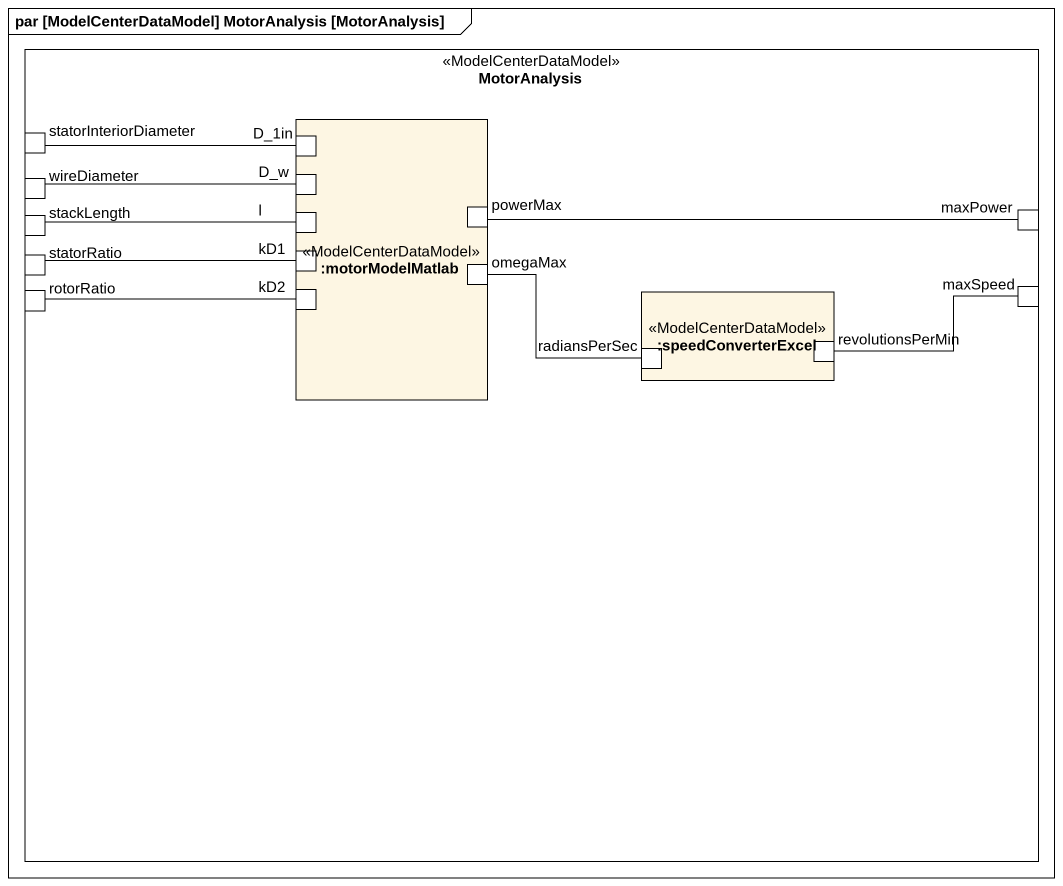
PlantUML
@startuml
mainframe par [ModelCenterDataModel] MotorAnalysis [MotorAnalysis]
rectangle MotorAnalysis <<ModelCenterDataModel>> {
  port statorInteriorDiameter
  rectangle ":motorModelMatlab" as motorModelMatlab <<ModelCenterDataModel>> {
    port D_1in
    port D_w
    port l
    port kD1
    port powerMax
    port kD2
    port omegaMax
  }
  port wireDiameter
  port stackLength
  port statorRatio
  port maxPower
  port rotorRatio
  rectangle ":speedConverterExcel" as speedConverterExcel <<ModelCenterDataModel>> {
    port radiansPerSec
    port revolutionsPerMin
  }
  port maxSpeed
}
statorInteriorDiameter -right- D_1in
wireDiameter -right- D_w
stackLength -right- l
statorRatio -right- kD1
powerMax -right- maxPower
rotorRatio -right- kD2
omegaMax -right- radiansPerSec
revolutionsPerMin -right- maxSpeed
@enduml
